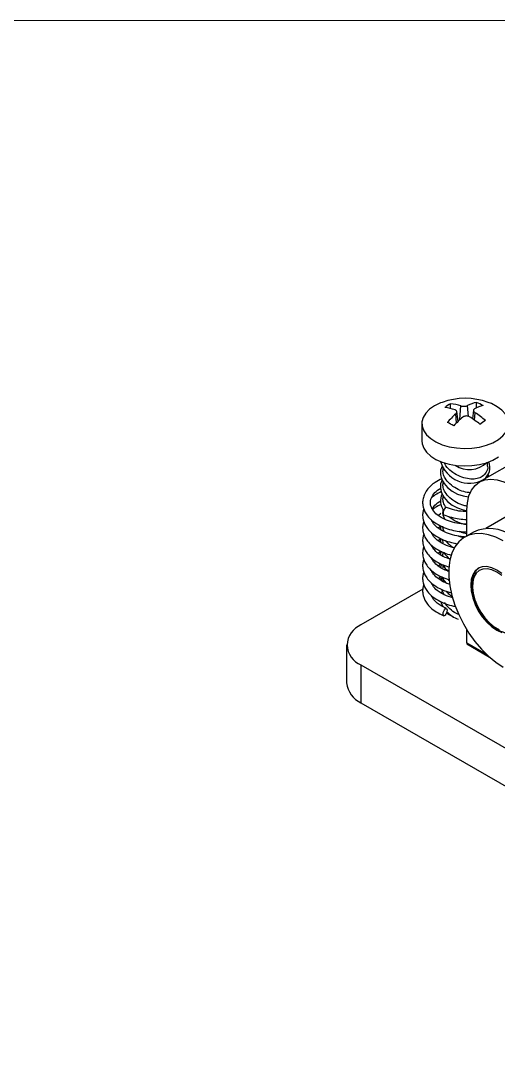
# Model space of a CAD drawing. Header units: millimetres. Extents: x 5 to 292, y 4 to 204.
# Drawn here: x 155.7 to 186.6, y 137.9 to 204.5 of the extents above; entities that cross this region are included whole.
import ezdxf

# ---------------------------------------------------------------- set-up
doc = ezdxf.new("R2010")
doc.units = ezdxf.units.MM

msp = doc.modelspace()

# ---------------------------------------------------------------- linework, layer by layer
at = {"color": 7, "linetype": 'Continuous', "lineweight": 18}
msp.add_line((4.92, 204.48), (291.92, 204.48), dxfattribs=at)
at = {"color": 7, "linetype": 'Continuous', "lineweight": 25}
for p, q in [((183.501, 179.372), (183.496, 179.681)), ((183.989, 178.539), (183.911, 179.172)), ((184.993, 179.259), (184.926, 178.708)), ((185.191, 179.412), (185.186, 179.769)), ((181.652, 178.402), (181.652, 177.272)), ((189.629, 177.07), (185.387, 174.62)), ((185.902, 175.643), (185.902, 175.889)), ((183.002, 175.556), (183.002, 175.346)), ((183.025, 175.161), (183.017, 175.346)), ((183.002, 174.657), (183.002, 174.448)), ((185.902, 174.918), (185.902, 175.032)), ((185.999, 174.974), (185.948, 175.105)), ((183.025, 174.262), (183.017, 174.448)), ((183.002, 173.759), (183.002, 173.55)), ((183.025, 173.364), (183.017, 173.55)), ((182.701, 172.457), (182.884, 172.597)), ((183.002, 172.861), (183.002, 172.652)), ((183.025, 172.466), (183.017, 172.652)), ((183.134, 172.203), (183.025, 172.466)), ((184.558, 171.133), (184.558, 172.789)), ((187.32, 172.496), (185.786, 171.611)), ((182.325, 172.051), (182.359, 172.1)), ((182.409, 172.062), (182.345, 172.012)), ((182.325, 171.234), (182.359, 171.283)), ((182.409, 171.245), (182.345, 171.196)), ((182.701, 171.641), (182.88, 171.777)), ((182.861, 171.779), (182.854, 171.516)), ((183.025, 171.568), (183.017, 171.754)), ((183.092, 171.408), (183.025, 171.568)), ((184.986, 171.38), (184.42, 171.053)), ((182.325, 170.418), (182.359, 170.467)), ((182.701, 170.824), (182.88, 170.961)), ((183.025, 170.67), (183.017, 170.855)), ((182.409, 170.429), (182.345, 170.379)), ((182.701, 170.007), (182.88, 170.144)), ((183.002, 170.082), (183.002, 169.957)), ((183.025, 169.771), (183.017, 169.957)), ((182.325, 169.601), (182.359, 169.65)), ((182.409, 169.612), (182.345, 169.563)), ((182.701, 169.191), (182.88, 169.328)), ((183.002, 169.266), (183.002, 169.059)), ((183.07, 169.231), (183.429, 169.114)), ((182.325, 168.785), (182.359, 168.834)), ((182.409, 168.796), (182.345, 168.746)), ((182.701, 168.374), (182.88, 168.511)), ((182.325, 167.968), (182.359, 168.017)), ((182.913, 168.368), (182.802, 168.304)), ((183.002, 168.37), (183.002, 168.161)), ((183.07, 168.415), (183.433, 168.296)), ((183.442, 168.225), (183.362, 168.319)), ((181.711, 167.674), (177.713, 165.366)), ((182.957, 167.562), (182.895, 167.421)), ((183.07, 167.598), (183.559, 167.439)), ((183.658, 167.119), (183.239, 167.252)), ((184.558, 164.215), (184.558, 165.048)), ((176.785, 164.072), (176.785, 161.623)), ((184.558, 164.215), (184.558, 164.134)), ((184.558, 164.215), (185.796, 163.5)), ((184.558, 164.134), (186.035, 163.281)), ((177.713, 162.778), (236.092, 129.077)), ((177.713, 162.778), (177.713, 160.329)), ((177.713, 160.329), (236.092, 126.627))]:
    msp.add_line(p, q, dxfattribs=at)
at = {"color": 8, "linetype": 'Continuous', "lineweight": 25}
for p, q in [((184.114, 178.656), (184.18, 179.542)), ((184.675, 178.859), (184.611, 179.564)), ((183.895, 178.446), (183.842, 179.032)), ((185.065, 178.612), (185.101, 179.098))]:
    msp.add_line(p, q, dxfattribs=at)
at = {"color": 7, "linetype": 'Continuous', "lineweight": 25, "flags": 128}
for points in [[(182.961, 179.771), (182.857, 179.731), (182.472, 179.545), (182.15, 179.322), (181.903, 179.07), (181.737, 178.797), (181.658, 178.511), (181.67, 178.221), (181.771, 177.937), (181.958, 177.668), (182.225, 177.423), (182.563, 177.209), (182.963, 177.033), (183.41, 176.902), (183.891, 176.819), (184.39, 176.786), (184.891, 176.806), (185.377, 176.877), (185.834, 176.997), (186.247, 177.162), (186.602, 177.367), (186.602, 177.367)], [(186.602, 177.367), (186.888, 177.605), (187.095, 177.869), (187.218, 178.15), (187.251, 178.439), (187.195, 178.727), (187.051, 179.004), (186.823, 179.262), (186.518, 179.493), (186.148, 179.688), (185.943, 179.771)], [(181.652, 177.272), (181.67, 177.09), (181.771, 176.806), (181.958, 176.538), (182.225, 176.292), (182.563, 176.078), (182.963, 175.903), (183.41, 175.771), (183.891, 175.688), (184.39, 175.656), (184.891, 175.675), (185.377, 175.746), (185.834, 175.866), (186.247, 176.031), (186.602, 176.236)], [(182.957, 175.646), (182.865, 175.392), (182.854, 175.106), (182.93, 174.81), (183.088, 174.52), (183.319, 174.252), (183.612, 174.02), (183.949, 173.837), (184.314, 173.713), (184.677, 173.656)], [(182.957, 174.748), (182.865, 174.494), (182.854, 174.208), (182.93, 173.911), (183.088, 173.621), (183.319, 173.353), (183.612, 173.122), (183.949, 172.939), (184.314, 172.815), (184.558, 172.769)], [(184.558, 172.789), (184.593, 173.28), (184.697, 173.718), (184.866, 174.094), (185.098, 174.397), (185.387, 174.62), (185.724, 174.758), (186.102, 174.808), (186.513, 174.767), (186.944, 174.637), (187.387, 174.422)], [(183.238, 172.968), (183.204, 172.968), (183.154, 172.937), (183.105, 172.874), (183.063, 172.79), (183.035, 172.697), (183.025, 172.609)], [(183.025, 172.609), (183.035, 172.54), (183.063, 172.501), (183.07, 172.497)], [(186.92, 170.806), (186.438, 171.045), (185.966, 171.205), (185.511, 171.281), (185.083, 171.272), (184.689, 171.178), (184.336, 171.001), (184.031, 170.745), (183.781, 170.413), (183.588, 170.013), (183.458, 169.552), (183.393, 169.038), (183.393, 168.481), (183.458, 167.891), (183.588, 167.279), (183.781, 166.657), (184.031, 166.036), (184.336, 165.428), (184.689, 164.844), (185.083, 164.295), (185.511, 163.791), (185.966, 163.342), (186.438, 162.956), (186.92, 162.64)], [(182.878, 170.957), (182.865, 170.901), (182.848, 170.706)], [(184.012, 171.117), (184.314, 171.019), (184.35, 171.01)], [(182.901, 170.133), (182.865, 170.003), (182.851, 169.895)], [(182.929, 169.303), (182.865, 169.105), (182.859, 169.069)], [(186.825, 168.688), (186.496, 168.915), (186.167, 169.068), (185.85, 169.14), (185.559, 169.128), (185.303, 169.033), (185.093, 168.859), (184.938, 168.613), (184.842, 168.303), (184.809, 167.941), (184.842, 167.543), (184.938, 167.122), (185.093, 166.695), (185.303, 166.279), (185.559, 165.889), (185.85, 165.541), (186.167, 165.248), (186.496, 165.02), (186.825, 164.868)], [(182.962, 168.47), (182.961, 168.468), (182.873, 168.246)], [(186.186, 168.933), (185.881, 169.001), (185.601, 168.985), (185.358, 168.887), (185.161, 168.71), (185.019, 168.462), (184.937, 168.152), (184.92, 167.794), (184.966, 167.403), (185.076, 166.993), (185.243, 166.583), (185.462, 166.188), (185.723, 165.825), (186.016, 165.509), (186.328, 165.253), (186.647, 165.067)], [(186.821, 168.563), (186.503, 168.785), (186.186, 168.933)], [(182.96, 168.453), (183.088, 168.232), (183.234, 168.051)], [(182.884, 166.866), (182.93, 166.726), (183.027, 166.53)], [(183.284, 166.324), (183.274, 166.236), (183.246, 166.143), (183.204, 166.059), (183.154, 165.996), (183.105, 165.964), (183.063, 165.969), (183.035, 166.008), (183.025, 166.077), (183.035, 166.164), (183.063, 166.257), (183.105, 166.342), (183.154, 166.404), (183.204, 166.436), (183.246, 166.432), (183.274, 166.392), (183.284, 166.324)], [(183.242, 166.133), (183.391, 166.032), (183.647, 165.913)]]:
    msp.add_lwpolyline(points, dxfattribs=at)
at = {"color": 7, "linetype": 'Continuous', "lineweight": 25}
for centre, radius, start, end in [((184.452, 175.665), 4.368, 70.04561, 109.95439), ((185.29, 176.715), 3.466, 121.16335, 128.18586), ((182.714, 176.201), 3.267, 70.53132, 82.38765), ((183.244, 176.691), 3.001, 71.82753, 85.17692), ((185.688, 177.448), 2.374, 102.1856, 116.96329), ((186.31, 177.054), 2.61, 105.67095, 118.55316), ((183.728, 176.206), 3.85, 60.82054, 67.73499), ((187.213, 175.273), 5.049, 131.8873, 140.81614), ((181.501, 174.194), 4.633, 61.40476, 67.15015), ((188.567, 173.791), 6.596, 130.39062, 137.32719), ((181.428, 173.491), 6.281, 50.67934, 58.34272), ((182.37, 174.881), 5.024, 47.61042, 57.07324), ((188.041, 174.916), 4.327, 121.86317, 127.48612), ((184.718, 176.47), 1.928, 195.92624, 298.96743), ((184.725, 177.095), 1.667, 236.92128, 312.97841), ((185.114, 175.556), 0.942, 304.80365, 22.62011), ((183.902, 173.393), 1.05, 154.19957, 216.30901), ((184.852, 174.104), 2.252, 230.20021, 262.50595), ((186.022, 169.094), 2.51, 54.31231, 114.37714), ((184.732, 172.133), 2.041, 219.54248, 240.98915), ((184.58, 171.078), 1.824, 214.34789, 232.68585), ((184.516, 170.125), 1.74, 210.28469, 228.01128), ((184.263, 168.16), 1.437, 200.41363, 216.17897), ((184.806, 167.739), 2.163, 224.73486, 248.21374), ((178.218, 164.072), 1.389, 111.31255, 248.68745), ((178.369, 161.78), 1.592, 185.65364, 245.66668)]:
    msp.add_arc(centre, radius, start, end, dxfattribs=at)
for points, knots in [([(183.842, 179.032), (183.861, 179.052), (183.9, 179.093), (183.917, 179.158), (183.901, 179.216), (183.859, 179.258), (183.819, 179.275), (183.803, 179.281)], [0, 0, 0, 0, 0.217091, 0.434289, 0.648958, 0.862735, 1, 1, 1, 1]), ([(184.18, 179.542), (184.209, 179.534), (184.266, 179.519), (184.372, 179.513), (184.475, 179.521), (184.557, 179.54), (184.596, 179.557), (184.611, 179.564)], [0, 0, 0, 0, 0.217094, 0.434286, 0.648957, 0.862734, 1, 1, 1, 1]), ([(185.062, 179.347), (185.043, 179.333), (185.005, 179.307), (184.987, 179.251), (185.003, 179.19), (185.045, 179.137), (185.085, 179.109), (185.101, 179.098)], [0, 0, 0, 0, 0.217092, 0.434289, 0.648972, 0.862735, 1, 1, 1, 1]), ([(184.724, 178.837), (184.696, 178.852), (184.638, 178.881), (184.533, 178.895), (184.43, 178.885), (184.347, 178.855), (184.308, 178.826), (184.293, 178.815)], [0, 0, 0, 0, 0.217094, 0.434286, 0.648956, 0.862727, 1, 1, 1, 1]), ([(185.899, 175.643), (185.9, 175.638), (185.93, 175.496), (185.826, 175.241), (185.589, 174.962), (185.232, 174.817), (184.816, 174.791), (184.351, 174.878), (183.869, 175.078), (183.445, 175.379), (183.183, 175.661), (183.119, 175.83), (183.105, 175.867)], [0, 0, 0, 0, 0.004006, 0.131082, 0.248043, 0.355609, 0.462897, 0.577988, 0.702643, 0.83271, 0.962775, 1, 1, 1, 1]), ([(184.812, 173.912), (184.663, 173.933), (184.349, 173.975), (183.869, 174.182), (183.441, 174.48), (183.14, 174.825), (183.06, 175.059), (183.025, 175.161)], [0, 0, 0, 0, 0.188261, 0.396647, 0.614083, 0.831514, 1, 1, 1, 1]), ([(182.955, 174.824), (182.802, 174.753), (182.533, 174.626), (182.214, 174.369), (181.963, 174.096), (181.79, 173.789), (181.704, 173.481), (181.694, 173.213), (181.732, 172.974), (181.813, 172.74), (181.966, 172.475), (182.217, 172.191), (182.581, 171.906), (182.902, 171.758), (183.07, 171.681)], [0, 0, 0, 0, 0.100979, 0.178295, 0.266987, 0.358238, 0.437306, 0.512335, 0.564465, 0.627529, 0.70306, 0.791458, 0.891332, 1, 1, 1, 1]), ([(184.558, 171.887), (184.479, 171.888), (184.216, 171.89), (183.76, 171.972), (183.27, 172.126), (182.907, 172.306), (182.59, 172.524), (182.361, 172.772), (182.239, 173.017), (182.181, 173.278), (182.232, 173.582), (182.454, 173.935), (182.734, 174.127), (182.87, 174.22)], [0, 0, 0, 0, 0.042946, 0.141952, 0.247778, 0.325434, 0.395184, 0.507134, 0.582193, 0.643316, 0.775187, 0.891039, 1, 1, 1, 1]), ([(182.927, 173.993), (182.783, 173.927), (182.533, 173.811), (182.344, 173.651), (182.264, 173.583)], [0, 0, 0, 0, 0.5768839, 1, 1, 1, 1]), ([(184.595, 173.054), (184.518, 173.065), (184.277, 173.102), (183.869, 173.286), (183.441, 173.581), (183.14, 173.927), (183.06, 174.16), (183.025, 174.262)], [0, 0, 0, 0, 0.106553, 0.335916, 0.575238, 0.814555, 1, 1, 1, 1]), ([(182.325, 172.867), (182.373, 172.952), (182.482, 173.146), (182.735, 173.314), (182.877, 173.408)], [0, 0, 0, 0, 0.437164, 1, 1, 1, 1]), ([(182.899, 173.162), (182.764, 173.1), (182.557, 173.006), (182.4, 172.875), (182.345, 172.829)], [0, 0, 0, 0, 0.65163, 1, 1, 1, 1]), ([(183.23, 172.967), (183.202, 172.998), (183.09, 173.122), (183.053, 173.26), (183.025, 173.364)], [0, 0, 0, 0, 0.247708, 1, 1, 1, 1]), ([(181.775, 172.874), (181.752, 172.802), (181.698, 172.637), (181.695, 172.396), (181.732, 172.157), (181.813, 171.924), (181.966, 171.658), (182.217, 171.374), (182.581, 171.09), (182.902, 170.942), (183.07, 170.864)], [0, 0, 0, 0, 0.092816, 0.213779, 0.297823, 0.399496, 0.521269, 0.663785, 0.824803, 1, 1, 1, 1]), ([(183.07, 172.497), (183.233, 172.439), (183.551, 172.324), (184.056, 172.235), (184.393, 172.196), (184.554, 172.2), (184.558, 172.2)], [0, 0, 0, 0, 0.354332, 0.687512, 0.992627, 1, 1, 1, 1]), ([(184.558, 172.703), (184.479, 172.704), (184.217, 172.707), (183.755, 172.786), (183.415, 172.906), (183.239, 172.968)], [0, 0, 0, 0, 0.173323, 0.572901, 1, 1, 1, 1]), ([(181.775, 172.057), (181.752, 171.985), (181.698, 171.821), (181.695, 171.579), (181.732, 171.341), (181.813, 171.107), (181.966, 170.842), (182.217, 170.558), (182.581, 170.273), (182.902, 170.125), (183.07, 170.048)], [0, 0, 0, 0, 0.092816, 0.213779, 0.297823, 0.399496, 0.521269, 0.663785, 0.824803, 1, 1, 1, 1]), ([(184.408, 171.074), (184.379, 171.075), (184.166, 171.079), (183.76, 171.158), (183.27, 171.309), (182.906, 171.489), (182.591, 171.707), (182.367, 171.942), (182.291, 172.112), (182.264, 172.173)], [0, 0, 0, 0, 0.029336, 0.212273, 0.40781, 0.551298, 0.680176, 0.887031, 1, 1, 1, 1]), ([(181.775, 171.24), (181.752, 171.169), (181.698, 171.004), (181.695, 170.763), (181.732, 170.524), (181.813, 170.291), (181.966, 170.025), (182.217, 169.741), (182.581, 169.457), (182.902, 169.308), (183.07, 169.231)], [0, 0, 0, 0, 0.092816, 0.213779, 0.297823, 0.399496, 0.521269, 0.663785, 0.824803, 1, 1, 1, 1]), ([(183.772, 170.349), (183.588, 170.401), (183.267, 170.491), (182.906, 170.673), (182.591, 170.891), (182.367, 171.125), (182.291, 171.296), (182.264, 171.356)], [0, 0, 0, 0, 0.246368, 0.428974, 0.592986, 0.856233, 1, 1, 1, 1]), ([(183.07, 171.681), (183.233, 171.622), (183.551, 171.508), (184.056, 171.418), (184.393, 171.38), (184.554, 171.383), (184.558, 171.383)], [0, 0, 0, 0, 0.354332, 0.687512, 0.992627, 1, 1, 1, 1]), ([(184.558, 171.264), (184.494, 171.273), (184.326, 171.296), (184.167, 171.374), (184.07, 171.422)], [0, 0, 0, 0, 0.386384, 1, 1, 1, 1]), ([(183.485, 169.624), (183.401, 169.648), (183.182, 169.712), (182.908, 169.858), (182.591, 170.074), (182.367, 170.309), (182.291, 170.479), (182.264, 170.54)], [0, 0, 0, 0, 0.1309, 0.341484, 0.530625, 0.834206, 1, 1, 1, 1]), ([(183.07, 170.864), (183.233, 170.804), (183.516, 170.7), (183.831, 170.648), (183.965, 170.625)], [0, 0, 0, 0, 0.5751579, 1, 1, 1, 1]), ([(183.922, 170.585), (183.911, 170.589), (183.867, 170.606), (183.832, 170.635), (183.807, 170.656)], [0, 0, 0, 0, 0.26497, 1, 1, 1, 1]), ([(181.775, 170.424), (181.752, 170.352), (181.698, 170.188), (181.695, 169.946), (181.732, 169.708), (181.813, 169.474), (181.966, 169.209), (182.217, 168.925), (182.581, 168.64), (182.902, 168.492), (183.07, 168.415)], [0, 0, 0, 0, 0.092816, 0.213779, 0.297823, 0.399496, 0.521269, 0.663785, 0.824803, 1, 1, 1, 1]), ([(183.07, 170.048), (183.23, 169.984), (183.391, 169.92), (183.57, 169.885), (183.57, 169.885)], [0, 0, 0, 0, 0.99786, 1, 1, 1, 1]), ([(181.775, 169.607), (181.752, 169.536), (181.698, 169.371), (181.695, 169.13), (181.732, 168.891), (181.813, 168.658), (181.966, 168.392), (182.217, 168.108), (182.581, 167.824), (182.902, 167.675), (183.07, 167.598)], [0, 0, 0, 0, 0.092816, 0.213779, 0.297823, 0.399496, 0.521269, 0.663785, 0.824803, 1, 1, 1, 1]), ([(183.399, 168.834), (183.345, 168.851), (183.156, 168.907), (182.908, 169.041), (182.59, 169.257), (182.367, 169.492), (182.291, 169.663), (182.264, 169.723)], [0, 0, 0, 0, 0.089193, 0.309882, 0.508101, 0.82625, 1, 1, 1, 1]), ([(181.775, 168.791), (181.752, 168.719), (181.698, 168.554), (181.695, 168.313), (181.732, 168.075), (181.813, 167.841), (181.966, 167.576), (182.217, 167.292), (182.581, 167.007), (182.902, 166.859), (183.07, 166.782)], [0, 0, 0, 0, 0.092816, 0.213779, 0.297823, 0.399496, 0.521269, 0.663785, 0.824803, 1, 1, 1, 1]), ([(183.469, 167.996), (183.391, 168.019), (183.177, 168.081), (182.908, 168.225), (182.591, 168.44), (182.367, 168.676), (182.291, 168.846), (182.264, 168.906)], [0, 0, 0, 0, 0.123619, 0.335967, 0.526693, 0.832817, 1, 1, 1, 1]), ([(185.329, 169.034), (185.267, 168.982), (185.136, 168.872), (184.997, 168.632), (184.903, 168.341), (184.865, 168.004), (184.885, 167.633), (184.96, 167.241), (185.092, 166.843), (185.235, 166.515), (185.347, 166.334), (185.383, 166.275)], [0, 0, 0, 0, 0.104757, 0.219578, 0.336839, 0.456769, 0.578113, 0.699682, 0.821052, 0.942236, 1, 1, 1, 1]), ([(181.775, 167.974), (181.752, 167.903), (181.698, 167.738), (181.695, 167.497), (181.732, 167.258), (181.813, 167.024), (181.966, 166.759), (182.217, 166.475), (182.581, 166.191), (182.902, 166.042), (183.07, 165.965)], [0, 0, 0, 0, 0.092816, 0.213779, 0.297823, 0.399496, 0.521269, 0.663785, 0.824803, 1, 1, 1, 1]), ([(183.239, 167.252), (183.123, 167.305), (182.904, 167.405), (182.592, 167.625), (182.366, 167.859), (182.291, 168.03), (182.264, 168.09)], [0, 0, 0, 0, 0.242301, 0.45993, 0.809235, 1, 1, 1, 1]), ([(183.239, 166.435), (183.123, 166.488), (182.904, 166.589), (182.592, 166.809), (182.366, 167.043), (182.291, 167.213), (182.264, 167.273)], [0, 0, 0, 0, 0.2423007, 0.4599302, 0.809235, 1, 1, 1, 1]), ([(183.639, 167.18), (183.576, 167.22), (183.418, 167.32), (183.324, 167.454), (183.267, 167.534)], [0, 0, 0, 0, 0.402322, 1, 1, 1, 1]), ([(183.07, 166.782), (183.232, 166.721), (183.473, 166.63), (183.741, 166.584), (183.828, 166.569)], [0, 0, 0, 0, 0.673898, 1, 1, 1, 1]), ([(184.052, 166.04), (183.996, 166.061), (183.772, 166.148), (183.449, 166.402), (183.198, 166.656), (183.14, 166.801), (183.134, 166.814)], [0, 0, 0, 0, 0.135013, 0.545979, 0.956935, 1, 1, 1, 1]), ([(185.383, 166.275), (185.421, 166.21), (185.53, 166.019), (185.752, 165.734), (186.037, 165.432), (186.343, 165.184), (186.66, 164.995), (186.977, 164.875), (187.287, 164.828), (187.571, 164.866), (187.767, 164.934), (187.848, 165.007), (187.862, 165.019)], [0, 0, 0, 0, 0.0599623, 0.1746704, 0.2895551, 0.4047717, 0.5204499, 0.6365858, 0.7525234, 0.8667348, 0.977795, 1, 1, 1, 1])]:
    msp.add_open_spline(points, degree=3, knots=knots, dxfattribs=at)

doc.saveas('drawing.dxf')
